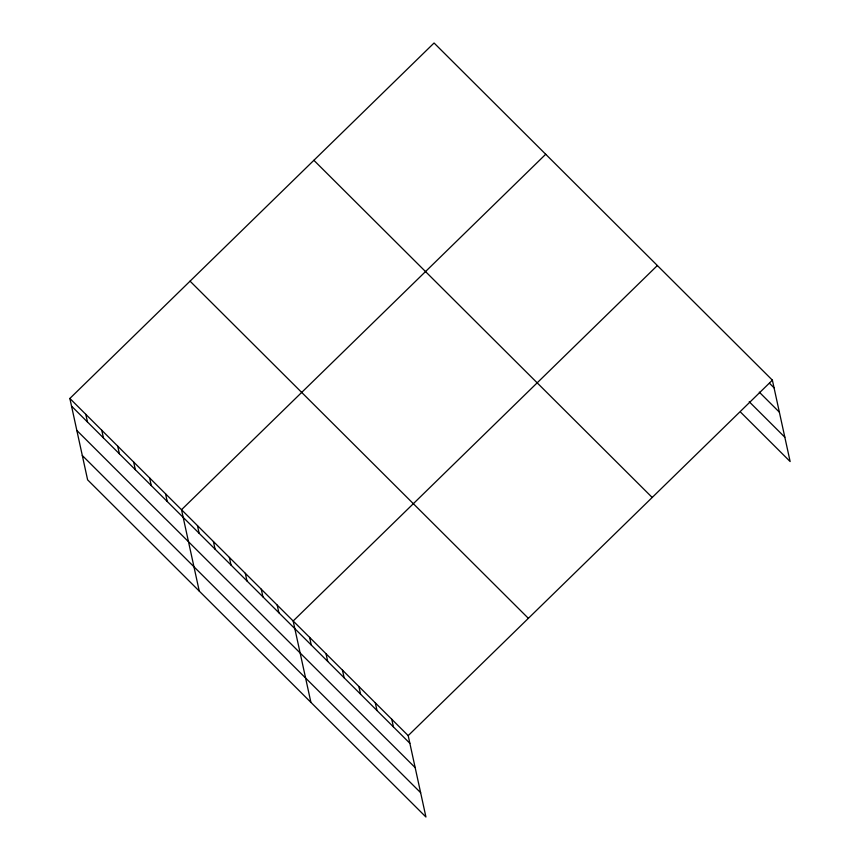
<?xml version="1.0" encoding="UTF-8"?>
<svg xmlns="http://www.w3.org/2000/svg" width="860" height="860" viewBox="0 0 860 860"><rect width="100%" height="100%" fill="white"/><g stroke="black" fill="none" stroke-linecap="round" stroke-linejoin="round"><path stroke-width="1.29" d="M69.864 398.459L408.188 735.622L425.937 817L87.612 479.837L69.864 398.459L434.063 43L772.387 380.163L790.136 461.54L740.836 412.402M545.713 154.262L181.514 509.722L199.262 591.1M657.362 265.525L293.163 620.995L310.901 702.362M408.188 735.622L772.387 380.163M769.496 383.281L774.064 387.828M759.283 392.138L779.364 412.155M749.221 401.727L784.825 437.213M313.879 160.304L652.202 497.467M190.049 281.156L528.373 618.329M71.541 406.124L409.865 743.287M76.841 430.452L415.165 767.614M82.302 455.51L420.626 792.673M391.762 719.25L393.428 726.915M375.325 702.878L376.992 710.532M358.889 686.495L360.566 694.16M342.463 670.123L344.129 677.777M326.026 653.74L327.692 661.404M309.589 637.367L311.266 645.032M277.21 605.096L278.877 612.761M261.257 589.197L262.934 596.861M245.315 573.308L246.981 580.973M229.362 557.409L231.028 565.074M213.409 541.52L215.086 549.174M197.467 525.621L199.133 533.286M165.561 493.833L167.238 501.498M149.619 477.934L151.285 485.599M133.666 462.046L135.332 469.7M117.712 446.146L119.389 453.811M101.77 430.247L103.436 437.912M85.817 414.359L87.483 422.023"/></g></svg>
